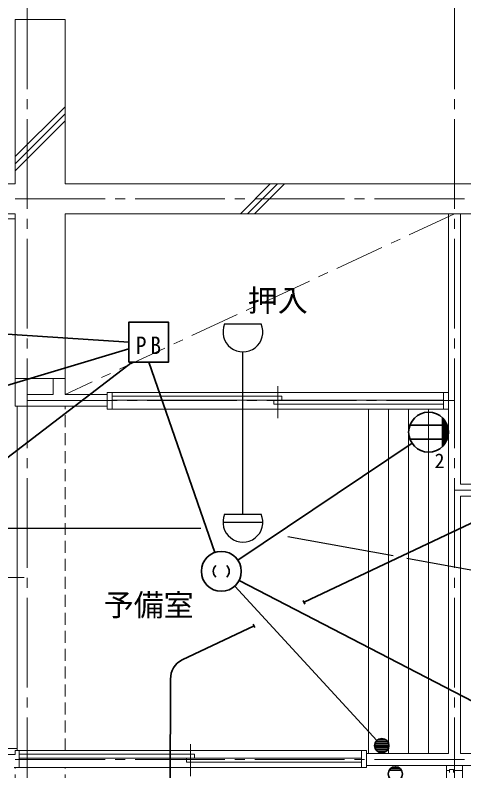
# Model space of a CAD drawing. Units: millimetres at full size, sheet at 1:50; details may follow other scales. Extents: x -9674 to 9699, y -6794 to 6791.
# Drawn here: x -3093 to -845, y 1077 to 4865 of the extents above; entities that cross this region are included whole.
import ezdxf
from ezdxf.enums import TextEntityAlignment as Align

# ---------------------------------------------------------------- set-up
doc = ezdxf.new("R2010")
doc.units = ezdxf.units.MM
doc.header["$LTSCALE"] = 50
for name, pattern in [('CHAIN1', [8, 5, -1, 1, -1]), ('CHAIN2', [12, 9, -1, 1, -1]), ('DASHED1', [1.8, 1.2, -0.6])]:
    doc.linetypes.add(name, pattern=pattern)
for name, color, linetype, lineweight in [('1-0_芯', 134, 'CHAIN2', 9), ('1-1_躯体', 134, 'Continuous', 9), ('1-2_間仕切', 134, 'Continuous', 9), ('1-3_建具', 134, 'Continuous', 9), ('1-4_仕上げ', 134, 'Continuous', 9), ('1-7_その他', 134, 'DASHED1', 9), ('1-8_ハッチ', 134, 'Continuous', 9), ('1-C_梁', 134, 'DASHED1', 9), ('2-0_芯', 2, 'Continuous', 35), ('2-E', 2, 'Continuous', 35), ('3-3', 1, 'Continuous', 25), ('3-E', 3, 'Continuous', 35)]:
    doc.layers.add(name, color=color, linetype=linetype, lineweight=lineweight)
doc.layers.add('1-A_文字', color=134, linetype='Continuous')
doc.styles.add('ＭＳ ゴシック', font='')
doc.styles.get('ＭＳ ゴシック').set_extended_font_data('MS Gothic')

msp = doc.modelspace()

# ---------------------------------------------------------------- linework, layer by layer
at = {"layer": '1-0_芯'}
for p, q in [((-3032.5, 4944.23), (-3032.5, -3525.77)), ((-892.5, 4944.23), (-892.5, -3525.77)), ((-8492.5, 3944.23), (8517.5, 3944.23)), ((-3032.5, 2934.23), (-892.5, 2934.23)), ((-892.5, 2484.23), (2286.5, 2484.23)), ((-8492.5, 1134.23), (3087.5, 1134.23))]:
    msp.add_line(p, q, dxfattribs=at)
at = {"layer": '1-1_躯体'}
for p, q in [((-3092.5, 4844.23), (-2842.5, 4844.23)), ((-3092.5, 4844.23), (-3092.5, 4019.23)), ((-2842.5, 4844.23), (-2842.5, 4019.23)), ((-6692.5, 4019.23), (-3092.5, 4019.23)), ((-2842.5, 4019.23), (1857.5, 4019.23)), ((-6692.5, 3869.23), (-3092.5, 3869.23)), ((-3092.5, 3869.23), (-3092.5, 3044.23)), ((-2842.5, 3869.23), (1857.5, 3869.23)), ((-2842.5, 3869.23), (-2842.5, 3044.23)), ((-3092.5, 3044.23), (-2842.5, 3044.23))]:
    msp.add_line(p, q, dxfattribs=at)
at = {"layer": '1-2_間仕切'}
for p, q in [((-922.5, 3869.23), (-922.5, 1164.23)), ((-862.5, 3869.23), (-862.5, 2514.23)), ((-3092.5, 3044.23), (-3092.5, 2904.23)), ((-3032.5, 3044.23), (-3032.5, 2964.23)), ((-2902.5, 3044.23), (-2902.5, 2964.23)), ((-2842.5, 3044.23), (-2842.5, 2964.23)), ((-3032.5, 2964.23), (-2902.5, 2964.23)), ((-2842.5, 2964.23), (-2632.5, 2964.23)), ((-3092.5, 2904.23), (-2642.5, 2904.23)), ((-2642.5, 2904.23), (-2632.5, 2904.23)), ((49.5, 2514.23), (-862.5, 2514.23)), ((-862.5, 2454.23), (-862.5, 1164.23)), ((49.5, 2454.23), (-862.5, 2454.23)), ((-1332.5, 1164.23), (-922.5, 1164.23)), ((-862.5, 1164.23), (945, 1164.23)), ((-1332.5, 1104.23), (907.5, 1104.23))]:
    msp.add_line(p, q, dxfattribs=at)
at = {"layer": '1-3_建具'}
for p, q in [((-3092.5, 3844.23), (-3177.5, 3844.23)), ((-1777.5, 2845.06), (-1777.5, 3005.06)), ((-2632.5, 2974.23), (-2607.5, 2974.23)), ((-2632.5, 2974.23), (-2632.5, 2889.23)), ((-2607.5, 2974.23), (-2607.5, 2889.23)), ((-2607.5, 2974.23), (-947.5, 2974.23)), ((-947.5, 2974.23), (-947.5, 2889.23)), ((-947.5, 2974.23), (-922.5, 2974.23)), ((-1757.5, 2955.06), (-2607.5, 2955.06)), ((-2607.5, 2935.06), (-1757.5, 2935.06)), ((-1797.5, 2915.06), (-1797.5, 2935.06)), ((-1797.5, 2935.06), (-947.5, 2935.06)), ((-1757.5, 2935.06), (-1757.5, 2955.06)), ((-3082.5, 2904.23), (-3082.5, 1189.23)), ((-2632.5, 2889.23), (-2607.5, 2889.23)), ((-947.5, 2889.23), (-2607.5, 2889.23)), ((-947.5, 2915.06), (-1797.5, 2915.06)), ((-947.5, 2889.23), (-922.5, 2889.23)), ((-3048.33, 2046.73), (-3208.33, 2046.73)), ((-3177.5, 1189.23), (-3082.5, 1189.23)), ((-3092.5, 1179.23), (-3092.5, 1158.23)), ((-3092.5, 1179.23), (-3082.5, 1179.23)), ((-3082.5, 1189.23), (-3082.5, 1179.23)), ((-1357.5, 1179.23), (-3072.5, 1179.23)), ((-2215, 1050.06), (-2215, 1210.06)), ((-1357.5, 1179.23), (-1357.5, 1094.23)), ((-1357.5, 1179.23), (-1332.5, 1179.23)), ((-1332.5, 1179.23), (-1332.5, 1094.23)), ((-3167.5, 1158.23), (-3092.5, 1158.23)), ((-2195, 1160.06), (-3072.5, 1160.06)), ((-3072.5, 1140.06), (-2195, 1140.06)), ((-2235, 1120.06), (-2235, 1140.06)), ((-2235, 1140.06), (-1357.5, 1140.06)), ((-2195, 1140.06), (-2195, 1160.06)), ((-1357.5, 1120.06), (-2235, 1120.06)), ((-932.5, 1079.23), (-932.5, 1104.23)), ((-3097.5, 1094.23), (-3072.5, 1094.23)), ((-3072.5, 1094.23), (-1357.5, 1094.23)), ((-1332.5, 1094.23), (-1357.5, 1094.23)), ((-917.5, 1079.23), (-932.5, 1079.23)), ((-932.5, 1079.23), (-932.5, 279.23)), ((-917.5, 1084.23), (-917.5, 1069.23)), ((-897.5, 1084.23), (-917.5, 1084.23)), ((-897.5, 1084.23), (-897.5, 1069.23)), ((-897.5, 1079.23), (-852.5, 1079.23))]:
    msp.add_line(p, q, dxfattribs=at)
for points in [[(-3092.5, 3869.23), (-3177.5, 3869.23), (-3177.5, 3844.23), (-3177.5, 1189.23)], [(-3082.5, 1179.23), (-3072.5, 1179.23), (-3072.5, 1094.23)], [(-852.5, 1079.23), (-852.5, 1104.23), (-932.5, 1104.23)], [(-897.5, 279.23), (-852.5, 279.23), (-852.5, 1079.23)]]:
    msp.add_lwpolyline(points, dxfattribs=at)
at = {"layer": '1-4_仕上げ'}
for p, q in [((-1322.5, 2889.23), (-1322.5, 1164.23)), ((-1222.5, 2889.23), (-1222.5, 1164.23)), ((-1122.5, 2889.23), (-1122.5, 1164.23)), ((-1022.5, 2889.23), (-1022.5, 1164.23))]:
    msp.add_line(p, q, dxfattribs=at)
at = {"layer": '1-7_その他', "linetype": 'CHAIN1'}
msp.add_line((-892.5, 3869.23), (-2842.5, 2964.23), dxfattribs=at)
at = {"layer": '1-8_ハッチ'}
for p, q in [((-3092.5, 4155.8), (-2842.5, 4405.8)), ((-3092.5, 4120.45), (-2842.5, 4370.45)), ((-3092.5, 4085.09), (-2842.5, 4335.09)), ((-1964.86, 3869.23), (-1814.86, 4019.23)), ((-1929.51, 3869.23), (-1779.51, 4019.23)), ((-1894.15, 3869.23), (-1744.15, 4019.23))]:
    msp.add_line(p, q, dxfattribs=at)
at = {"layer": '1-C_梁'}
for p, q in [((-2842.5, 1179.23), (-2842.5, 2904.23)), ((-3092.5, -1340.77), (-3092.5, 1094.23)), ((-2842.5, -1340.77), (-2842.5, 1094.23))]:
    msp.add_line(p, q, dxfattribs=at)
at = {"layer": '2-0_芯'}
for p, q in [((-6165.61, 3468.93), (-2524.2, 3226)), ((-4722.56, 2530.88), (-2524.2, 3192.48)), ((-4990.94, 1224.8), (-2507.19, 3126)), ((-2093.16, 2171.6), (-2424.2, 3126)), ((-951.79, 2846.08), (-951.79, 2703.25)), ((-948.78, 2843.01), (-948.78, 2706.32)), ((-1115.5, 2809.67), (-928.1, 2809.67)), ((-942.78, 2835.98), (-942.78, 2713.36)), ((-936.78, 2827.34), (-936.78, 2721.99)), ((-930.78, 2816.13), (-930.78, 2733.2)), ((-924.78, 2798.99), (-924.78, 2750.35)), ((-1115.5, 2739.67), (-928.1, 2739.67)), ((-1104.83, 2718.9), (-1977.38, 2132.87)), ((-619.64, 1329.83), (-1971.63, 2031.08)), ((-1992.71, 2003.52), (-1280.8, 1229.42)), ((-1291.13, 1212.51), (-1221.72, 1212.51)), ((-1286.89, 1222.12), (-1225.97, 1222.12)), ((-1278.03, 1231.72), (-1234.82, 1231.72)), ((-1292.43, 1202.91), (-1220.42, 1202.91)), ((-1291.13, 1193.31), (-1221.72, 1193.31)), ((-1286.89, 1183.71), (-1225.97, 1183.71)), ((-1278.03, 1174.11), (-1234.82, 1174.11)), ((-1218.91, 1080.7), (-1157.99, 1080.7)), ((-1210.05, 1090.3), (-1166.85, 1090.3))]:
    msp.add_line(p, q, dxfattribs=at)
for centre, radius in [((-1021.8, 2774.67), 100.02), ((-2060.39, 2077.12), 100), ((-1256.43, 1202.91), 36.01), ((-1188.45, 1061.49), 36.01)]:
    msp.add_circle(centre, radius, dxfattribs=at)
for centre, start, end in [((-2060.32, 2077.12), 134.60828, 225.39175), ((-2060.47, 2077.12), 314.60828, 45.39175)]:
    msp.add_arc(centre, 40.08, start, end, dxfattribs=at)
at = {"layer": '2-E'}
msp.add_lwpolyline([(-2524.2, 3126), (-2324.2, 3126), (-2324.2, 3326), (-2524.2, 3326)], close=True, dxfattribs=at)
at = {"layer": '3-3'}
for p, q in [((-2043.75, 3317.07), (-1860.38, 3317.07)), ((-1952.06, 2363.56), (-1952.06, 3177.04)), ((-2043.75, 2363.56), (-1860.38, 2363.56)), ((-2052.08, 2323.55), (-1852.04, 2323.55)), ((-3531.6, 2293.54), (-2162.91, 2293.54)), ((-1726.78, 2252.42), (-1198.85, 2156.04)), ((-1131.39, 2143.72), (-231.37, 1979.41))]:
    msp.add_line(p, q, dxfattribs=at)
for centre in [(-1952.06, 3277.07), (-1952.06, 2323.56)]:
    msp.add_arc(centre, 100.03, 156.4305, 23.56947, dxfattribs=at)
at = {"layer": '3-E'}
for p, q in [((-1645.5, 1922.31), (-108.74, 2648.87)), ((-1649.77, 1931.35), (-1641.22, 1913.27)), ((-2257.17, 1633.12), (-1896.12, 1803.82)), ((-1900.4, 1812.86), (-1891.85, 1794.78)), ((-2321.85, -161.87), (-2314.24, 1536.6))]:
    msp.add_line(p, q, dxfattribs=at)
msp.add_arc((-2214.43, 1542.72), 100, 115.30416, 183.5083, dxfattribs=at)

# ---------------------------------------------------------------- texts
at = {"layer": '1-A_文字', "style": 'ＭＳ ゴシック'}
for s, p in [('押入', (-1927.5, 3346.73)), ('予備室', (-2649.2, 1820.22))]:
    msp.add_text(s, height=110, dxfattribs=at).set_placement(p, align=Align.BOTTOM_LEFT)
at = {"layer": '2-0_芯', "color": 7, "style": 'ＭＳ ゴシック'}
msp.add_text('2', height=73.31, dxfattribs=at).set_placement((-991.92, 2572.61), align=Align.BOTTOM_LEFT)
at = {"layer": '2-E', "color": 7, "insert": (-2489.2, 3166), "char_height": 87.98, "attachment_point": 7, "style": 'ＭＳ ゴシック'}
msp.add_mtext('\\T1.36;\\W0.9;PB', dxfattribs=at)

doc.saveas('drawing.dxf')
